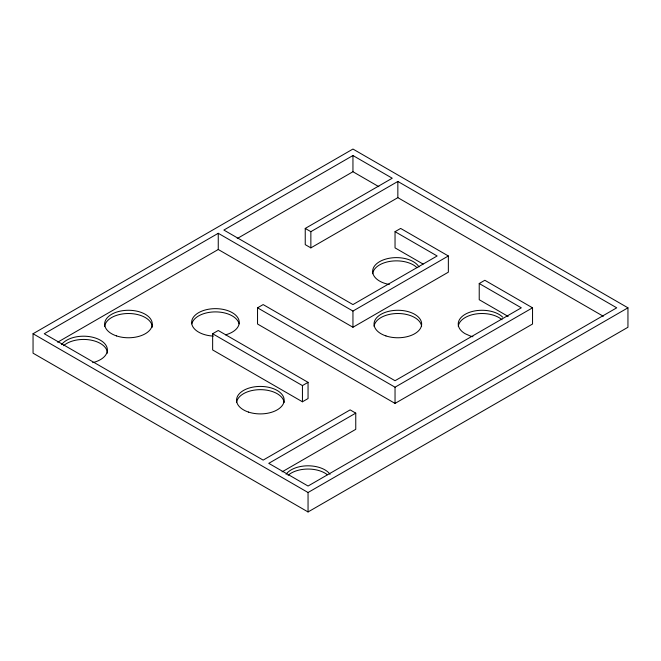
<?xml version="1.0" encoding="UTF-8"?>
<svg xmlns="http://www.w3.org/2000/svg" width="661" height="661" viewBox="0 0 661 661"><rect width="100%" height="100%" fill="white"/><g stroke="black" fill="none" stroke-linecap="round" stroke-linejoin="round"><path stroke-width="0.99" d="M33.05 333.739L352.949 149.047L627.95 307.819L627.95 327.261L308.051 511.953L33.05 353.181L33.05 333.739L308.051 492.511L627.95 307.819M57.656 342.216L218.254 249.494L352.949 327.261L448.356 272.175L448.356 255.972L352.949 311.058L218.254 233.292L44.27 333.739L263.152 460.106L350.14 409.886L355.758 413.125L355.758 429.328L282.082 471.863M603.328 316.28L397.848 197.656L310.86 247.875L305.242 244.636L305.242 228.433L392.237 178.214L352.949 155.525L223.864 230.053L352.949 304.581L437.136 255.972L395.038 231.672L395.038 247.875L423.106 264.078M237.216 238.547L352.949 171.728L378.844 186.683M305.242 228.433L310.86 231.672L397.848 181.453L616.73 307.819L308.051 486.033L268.763 463.344L355.758 413.125M212.644 333.739L218.254 330.5L308.051 382.347L308.051 398.542L302.441 401.789L212.644 349.942L212.644 333.739L302.441 385.586L308.051 382.347M479.225 283.519L484.835 280.281L532.543 307.819L532.543 324.022L395.038 403.408L257.542 324.022L257.542 307.819L263.152 304.581L395.038 380.719L521.314 307.819L479.225 283.519L479.225 299.722L508.16 316.429M395.038 231.672L400.657 228.433L448.356 255.972M257.542 307.819L395.038 387.206L532.543 307.819M397.848 181.453L397.848 197.656M395.038 387.206L395.038 403.408M352.949 155.525L352.949 171.728M352.949 311.058L352.949 327.261M310.86 231.672L310.86 247.875M308.051 492.511L308.051 511.953M302.441 385.586L302.441 401.789M218.254 233.292L218.254 249.494M104.694 326.369A23.813 13.749 0 0 1 129.234 313.521A23.813 13.749 0 0 1 152.27 327.261M191.839 323.849A23.813 13.749 0 0 1 215.445 311.893A23.813 13.749 0 0 1 239.059 323.849M374.085 326.369A23.813 13.749 0 0 1 397.848 313.512A23.813 13.749 0 0 1 421.611 326.369M458.271 326.369A23.813 13.749 0 0 1 476.019 313.958A23.813 13.749 0 0 1 502.005 319.775M372.68 273.712A23.813 13.749 0 0 1 391.031 261.219A23.813 13.749 0 0 1 417.066 267.73M63.588 345.695A23.813 13.749 0 0 1 90.317 340.002A23.813 13.749 0 0 1 107.371 353.181M236.588 402.508A23.813 13.749 0 0 1 260.343 389.66A23.813 13.749 0 0 1 284.106 402.508M288.08 475.309A23.813 13.749 0 0 1 327.319 474.714M213.379 336.094A23.813 13.749 0 0 1 193.863 316.594A23.813 13.749 0 0 1 232.284 312.678A23.813 13.749 0 0 1 225.517 334.854M472.921 336.722A23.813 13.749 0 0 1 470.128 335.928L465.195 333.739A23.813 13.749 0 0 1 467.534 313.116A23.813 13.749 0 0 1 502.649 317.148M61.564 344.678A23.813 13.749 0 0 1 100.398 340.217A23.813 13.749 0 0 1 92.672 362.641M389.288 284.478A23.813 13.749 0 0 1 379.422 261.756A23.813 13.749 0 0 1 418.991 266.953M286.056 474.292A23.813 13.749 0 0 1 308.051 465.807A23.813 13.749 0 0 1 330.046 474.292M116.551 335.928A23.813 13.749 0 0 0 152.27 324.022A23.813 13.749 0 0 0 116.551 312.116A23.813 13.749 0 0 0 116.551 335.928M385.941 335.928A23.813 13.749 0 0 0 421.66 324.022A23.813 13.749 0 0 0 385.941 312.116A23.813 13.749 0 0 0 385.941 335.928M248.445 412.067A23.813 13.749 0 0 0 284.156 400.161A23.813 13.749 0 0 0 248.445 388.263A23.813 13.749 0 0 0 248.445 412.067"/></g></svg>
